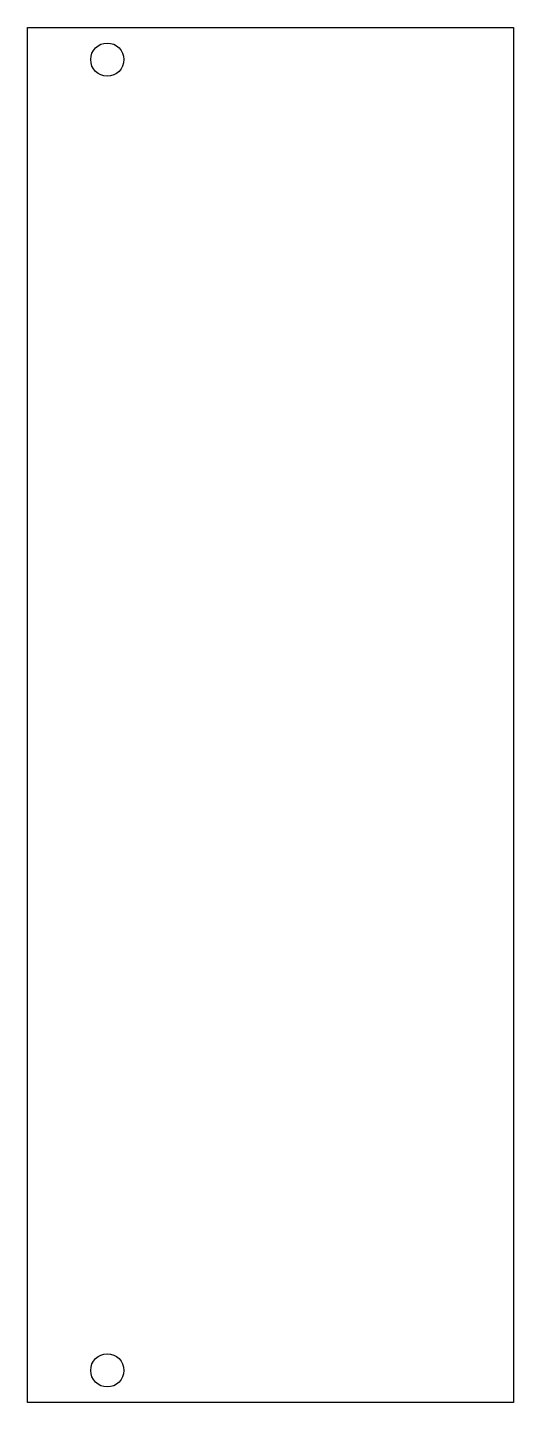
# Model space of a CAD drawing. Header units: millimetres. Extents: x 0 to 45, y 0 to 128.
import ezdxf

# ---------------------------------------------------------------- set-up
doc = ezdxf.new("R2010")
doc.units = ezdxf.units.MM
doc.layers.add('Kontur', color=7, linetype='CONTINUOUS')

msp = doc.modelspace()

# ---------------------------------------------------------------- linework, layer by layer
at = {"layer": 'Kontur', "color": 7, "linetype": 'CONTINUOUS'}
for p, q in [((0, 0), (0, 128.4)), ((0, 128.4), (45.38, 128.4)), ((45.38, 128.4), (45.38, 0)), ((45.38, 0), (0, 0))]:
    msp.add_line(p, q, dxfattribs=at)
for centre in [(7.45, 125.4), (7.45, 3)]:
    msp.add_circle(centre, 1.55, dxfattribs=at)

doc.saveas('drawing.dxf')
